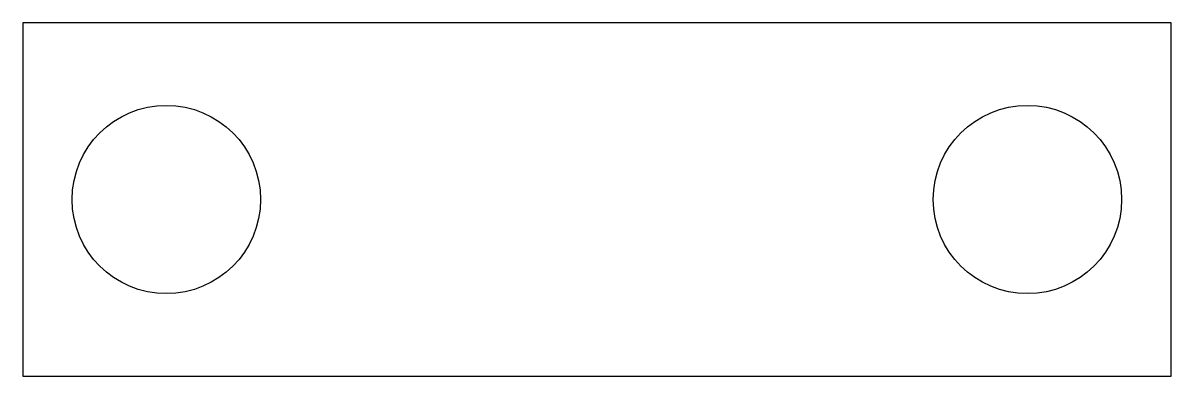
# Model space of a CAD drawing. Header units: millimetres. Extents: x 0 to 495, y 0 to 152.
import ezdxf

# ---------------------------------------------------------------- set-up
doc = ezdxf.new("R2010")
doc.units = ezdxf.units.MM
doc.layers.add('CAD', color=7, linetype='Continuous')

msp = doc.modelspace()

# ---------------------------------------------------------------- linework, layer by layer
at = {"layer": 'CAD', "linetype": 'Continuous'}
for p, q in [((495.3, 152.4), (0, 152.4)), ((0, 152.4), (0, 0)), ((495.3, 0), (495.3, 152.4)), ((0, 0), (495.3, 0))]:
    msp.add_line(p, q, dxfattribs=at)
for centre in [(61.849, 76.2), (433.324, 76.2)]:
    msp.add_circle(centre, 40.64, dxfattribs=at)

doc.saveas('drawing.dxf')
